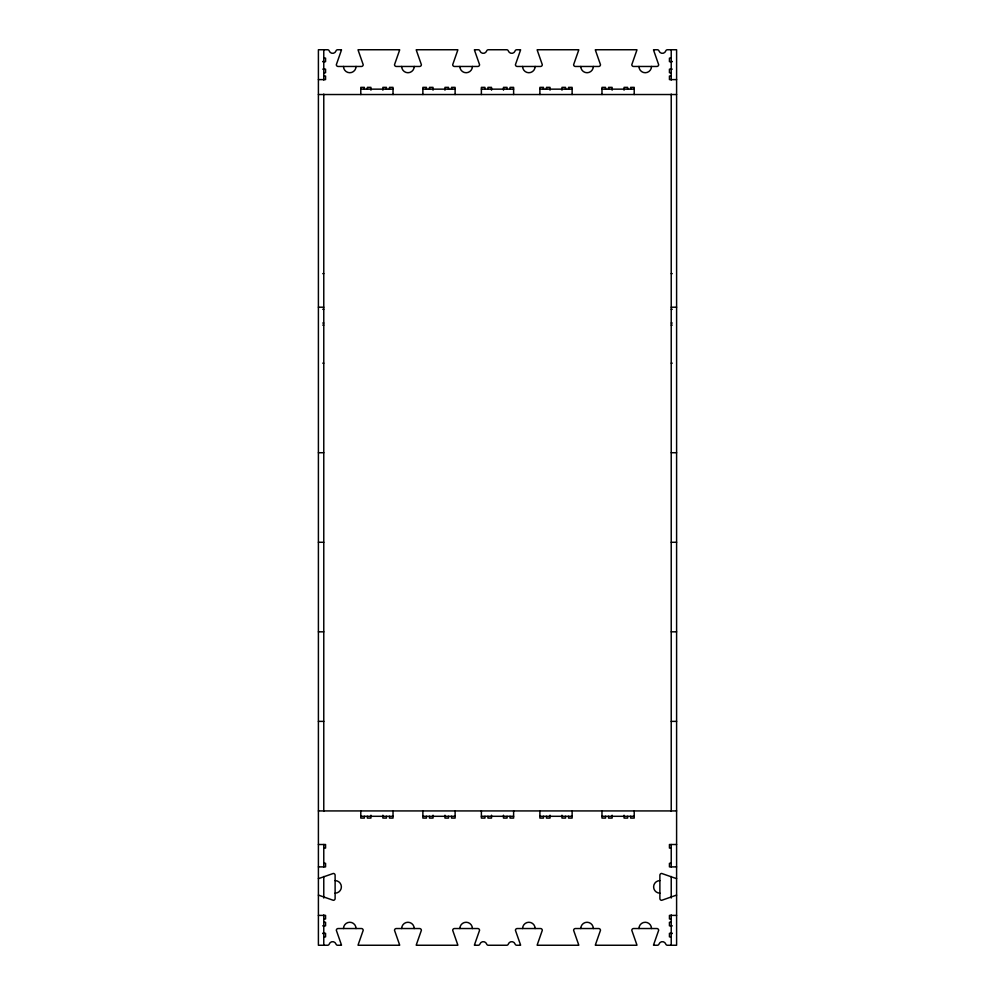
<?xml version="1.0" encoding="UTF-8"?>
<svg xmlns="http://www.w3.org/2000/svg" width="995" height="995" viewBox="0 0 995 995"><rect width="100%" height="100%" fill="white"/><g stroke="black" fill="none" stroke-linecap="round" stroke-linejoin="round"><path stroke-width="1.49" d="M323.773 58.108L325.564 58.108L325.564 61.69L322.877 61.69M671.227 58.108L669.436 58.108L669.436 61.69L672.122 61.69M322.766 61.466L323.773 61.466M671.227 61.466L672.234 61.466M322.766 69.153L325.564 69.153L325.564 72.734L323.773 72.734M672.234 69.153L669.436 69.153L669.436 72.734L671.227 72.734M323.773 76.018L325.564 76.018L325.564 79.6L318.4 79.6M671.227 76.018L669.436 76.018L669.436 79.6L676.6 79.6M360.787 89.152L393.025 89.152M422.875 89.152L455.113 89.152M481.381 89.152L513.619 89.152M539.887 89.152L572.125 89.152M601.975 89.152L634.213 89.152M318.4 94.525L676.6 94.525M322.766 273.625L323.773 273.625M671.227 273.625L672.234 273.625M318.4 307.206L323.773 307.206M671.227 307.206L676.6 307.206M322.766 309.296L323.773 309.296M671.227 309.296L672.234 309.296M322.766 323.027L323.773 323.027M671.227 323.027L672.234 323.027M322.766 325.116L323.773 325.116M671.227 325.116L672.234 325.116M322.766 363.175L323.773 363.175M671.227 363.175L672.234 363.175M318.4 452.725L323.773 452.725M671.227 452.725L676.6 452.725M318.4 542.275L323.773 542.275M671.227 542.275L676.6 542.275M318.4 631.825L323.773 631.825M671.227 631.825L676.6 631.825M318.4 721.375L323.773 721.375M671.227 721.375L676.6 721.375M318.4 810.925L676.6 810.925M360.787 816.298L393.025 816.298M422.875 816.298L455.113 816.298M481.381 816.298L513.619 816.298M539.887 816.298L572.125 816.298M601.975 816.298L634.213 816.298M318.4 844.506L325.564 844.506L325.564 848.088L323.773 848.088M676.6 844.506L669.436 844.506L669.436 848.088L671.227 848.088M323.773 863.312L325.564 863.312L325.564 866.894L318.4 866.894M671.227 863.312L669.436 863.312L669.436 866.894L676.6 866.894M318.4 915.4L325.564 915.4L325.564 918.982L323.773 918.982M676.6 915.4L669.436 915.4L669.436 918.982L671.227 918.982M323.773 922.265L325.564 922.265L325.564 925.847L322.703 925.847M671.227 922.265L669.436 922.265L669.436 925.847L672.297 925.847M322.703 933.31L325.564 933.31L325.564 936.892L323.773 936.892M672.297 933.31L669.436 933.31L669.436 936.892L671.227 936.892M322.766 933.534L323.773 933.534M671.227 933.534L672.234 933.534M671.227 49.75L671.227 80.048M671.227 94.077L671.227 811.373M671.227 844.506L671.227 866.894M671.227 876.471L671.227 898.037M671.227 914.952L671.227 945.25M634.213 94.525L634.213 87.361L630.631 87.361L630.631 89.152M634.213 810.925L634.213 818.089L630.631 818.089L630.631 816.298M627.646 89.152L627.646 87.361L624.064 87.361L624.064 90.159M627.646 816.298L627.646 818.089L624.064 818.089L624.064 815.228M612.124 90.159L612.124 87.361L608.542 87.361L608.542 89.152M612.124 815.228L612.124 818.089L608.542 818.089L608.542 816.298M605.557 89.152L605.557 87.361L601.975 87.361L601.975 94.525M605.557 816.298L605.557 818.089L601.975 818.089L601.975 810.925M572.125 94.525L572.125 87.361L568.543 87.361L568.543 89.152M572.125 810.925L572.125 818.089L568.543 818.089L568.543 816.298M565.558 89.152L565.558 87.361L561.976 87.361L561.976 90.159M565.558 816.298L565.558 818.089L561.976 818.089L561.976 815.228M550.036 90.159L550.036 87.361L546.454 87.361L546.454 89.152M550.036 815.228L550.036 818.089L546.454 818.089L546.454 816.298M543.469 89.152L543.469 87.361L539.887 87.361L539.887 94.525M543.469 816.298L543.469 818.089L539.887 818.089L539.887 810.925M513.619 94.525L513.619 87.361L510.037 87.361L510.037 89.152M513.619 810.925L513.619 818.089L510.037 818.089L510.037 816.298M507.052 89.152L507.052 87.361L503.47 87.361L503.47 90.159M507.052 816.298L507.052 818.089L503.47 818.089L503.47 815.228M491.53 90.159L491.53 87.361L487.948 87.361L487.948 89.152M491.53 815.228L491.53 818.089L487.948 818.089L487.948 816.298M484.963 89.152L484.963 87.361L481.381 87.361L481.381 94.525M484.963 816.298L484.963 818.089L481.381 818.089L481.381 810.925M455.113 94.525L455.113 87.361L451.531 87.361L451.531 89.152M455.113 810.925L455.113 818.089L451.531 818.089L451.531 816.298M448.546 89.152L448.546 87.361L444.964 87.361L444.964 90.159M448.546 816.298L448.546 818.089L444.964 818.089L444.964 815.228M433.024 90.159L433.024 87.361L429.442 87.361L429.442 89.152M433.024 815.228L433.024 818.089L429.442 818.089L429.442 816.298M426.457 89.152L426.457 87.361L422.875 87.361L422.875 94.525M426.457 816.298L426.457 818.089L422.875 818.089L422.875 810.925M393.025 94.525L393.025 87.361L389.443 87.361L389.443 89.152M393.025 810.925L393.025 818.089L389.443 818.089L389.443 816.298M386.458 89.152L386.458 87.361L382.876 87.361L382.876 90.159M386.458 816.298L386.458 818.089L382.876 818.089L382.876 815.228M370.936 90.159L370.936 87.361L367.354 87.361L367.354 89.152M370.936 815.228L370.936 818.089L367.354 818.089L367.354 816.298M364.369 89.152L364.369 87.361L360.787 87.361L360.787 94.525M364.369 816.298L364.369 818.089L360.787 818.089L360.787 810.925M323.773 49.75L323.773 80.048M323.773 94.077L323.773 811.373M323.773 844.506L323.773 866.894M323.773 876.471L323.773 898.037M323.773 914.952L323.773 945.25M651.501 66.466A6.268 6.268 0 0 1 645.233 72.734A6.268 6.268 0 0 1 638.964 66.466M593.318 66.466A6.268 6.268 0 0 1 587.05 72.734A6.268 6.268 0 0 1 580.781 66.466M535.136 66.466A6.268 6.268 0 0 1 528.867 72.734A6.268 6.268 0 0 1 522.599 66.466M472.401 66.466A6.268 6.268 0 0 1 466.133 72.734A6.268 6.268 0 0 1 459.864 66.466M414.219 66.466A6.268 6.268 0 0 1 407.95 72.734A6.268 6.268 0 0 1 401.681 66.466M356.036 66.466A6.268 6.268 0 0 1 349.767 72.734A6.268 6.268 0 0 1 343.499 66.466M343.499 928.534A6.268 6.268 0 0 1 349.767 922.265A6.268 6.268 0 0 1 356.036 928.534M401.681 928.534A6.268 6.268 0 0 1 407.95 922.265A6.268 6.268 0 0 1 414.219 928.534M459.864 928.534A6.268 6.268 0 0 1 466.133 922.265A6.268 6.268 0 0 1 472.401 928.534M522.599 928.534A6.268 6.268 0 0 1 528.867 922.265A6.268 6.268 0 0 1 535.136 928.534M580.781 928.534A6.268 6.268 0 0 1 587.05 922.265A6.268 6.268 0 0 1 593.318 928.534M638.964 928.534A6.268 6.268 0 0 1 645.233 922.265A6.268 6.268 0 0 1 651.501 928.534M676.6 878.56A1.791 1.791 0 0 1 676.09 878.486L661.675 873.448A1.791 1.791 0 0 0 659.884 875.239L659.884 898.522A1.791 1.791 0 0 0 661.675 900.313L676.09 895.264A1.791 1.791 0 0 1 676.6 895.189M659.884 893.149A6.268 6.268 0 0 1 653.615 886.881A6.268 6.268 0 0 1 659.884 880.612M318.4 895.189A1.791 1.791 0 0 1 318.91 895.264L333.325 900.313A1.791 1.791 0 0 0 335.116 898.522L335.116 875.239A1.791 1.791 0 0 0 333.325 873.448L318.91 878.486A1.791 1.791 0 0 1 318.4 878.56M335.116 880.612A6.268 6.268 0 0 1 341.385 886.881A6.268 6.268 0 0 1 335.116 893.149M341.385 50.26L336.335 64.675A1.791 1.791 0 0 0 338.126 66.466L361.409 66.466A1.791 1.791 0 0 0 363.2 64.675L358.163 50.26A1.791 1.791 0 0 1 358.088 49.75L399.642 49.75A1.791 1.791 0 0 1 399.567 50.26L394.517 64.675A1.791 1.791 0 0 0 396.308 66.466L419.591 66.466A1.791 1.791 0 0 0 421.382 64.675L416.333 50.26A1.791 1.791 0 0 1 416.258 49.75L457.812 49.75A1.791 1.791 0 0 1 457.737 50.26L452.7 64.675A1.791 1.791 0 0 0 454.491 66.466L477.774 66.466A1.791 1.791 0 0 0 479.565 64.675L474.515 50.26A1.791 1.791 0 0 1 474.441 49.75L478.222 49.75A1.791 1.791 0 0 1 479.901 50.944A3.582 3.582 0 0 0 486.667 50.944A1.791 1.791 0 0 1 488.346 49.75L506.654 49.75A1.791 1.791 0 0 1 508.333 50.944A3.582 3.582 0 0 0 515.099 50.944A1.791 1.791 0 0 1 516.778 49.75L520.559 49.75A1.791 1.791 0 0 1 520.485 50.26L515.435 64.675A1.791 1.791 0 0 0 517.226 66.466L540.509 66.466A1.791 1.791 0 0 0 542.3 64.675L537.263 50.26A1.791 1.791 0 0 1 537.188 49.75L578.742 49.75A1.791 1.791 0 0 1 578.667 50.26L573.617 64.675A1.791 1.791 0 0 0 575.408 66.466L598.692 66.466A1.791 1.791 0 0 0 600.482 64.675L595.433 50.26A1.791 1.791 0 0 1 595.358 49.75L636.912 49.75A1.791 1.791 0 0 1 636.837 50.26L631.8 64.675A1.791 1.791 0 0 0 633.591 66.466L656.874 66.466A1.791 1.791 0 0 0 658.665 64.675L653.615 50.26A1.791 1.791 0 0 1 653.541 49.75L657.322 49.75A1.791 1.791 0 0 1 659.001 50.944A3.582 3.582 0 0 0 665.767 50.944A1.791 1.791 0 0 1 667.446 49.75L676.6 49.75L676.6 945.25L667.446 945.25A1.791 1.791 0 0 1 665.767 944.056A3.582 3.582 0 0 0 659.001 944.056A1.791 1.791 0 0 1 657.322 945.25L653.541 945.25A1.791 1.791 0 0 1 653.615 944.74L658.665 930.325A1.791 1.791 0 0 0 656.874 928.534L633.591 928.534A1.791 1.791 0 0 0 631.8 930.325L636.837 944.74A1.791 1.791 0 0 1 636.912 945.25L595.358 945.25A1.791 1.791 0 0 1 595.433 944.74L600.482 930.325A1.791 1.791 0 0 0 598.692 928.534L575.408 928.534A1.791 1.791 0 0 0 573.617 930.325L578.667 944.74A1.791 1.791 0 0 1 578.742 945.25L537.188 945.25A1.791 1.791 0 0 1 537.263 944.74L542.3 930.325A1.791 1.791 0 0 0 540.509 928.534L517.226 928.534A1.791 1.791 0 0 0 515.435 930.325L520.485 944.74A1.791 1.791 0 0 1 520.559 945.25L516.778 945.25A1.791 1.791 0 0 1 515.099 944.056A3.582 3.582 0 0 0 508.333 944.056A1.791 1.791 0 0 1 506.654 945.25L488.346 945.25A1.791 1.791 0 0 1 486.667 944.056A3.582 3.582 0 0 0 479.901 944.056A1.791 1.791 0 0 1 478.222 945.25L474.441 945.25A1.791 1.791 0 0 1 474.515 944.74L479.565 930.325A1.791 1.791 0 0 0 477.774 928.534L454.491 928.534A1.791 1.791 0 0 0 452.7 930.325L457.737 944.74A1.791 1.791 0 0 1 457.812 945.25L416.258 945.25A1.791 1.791 0 0 1 416.333 944.74L421.382 930.325A1.791 1.791 0 0 0 419.591 928.534L396.308 928.534A1.791 1.791 0 0 0 394.517 930.325L399.567 944.74A1.791 1.791 0 0 1 399.642 945.25L358.088 945.25A1.791 1.791 0 0 1 358.163 944.74L363.2 930.325A1.791 1.791 0 0 0 361.409 928.534L338.126 928.534A1.791 1.791 0 0 0 336.335 930.325L341.385 944.74A1.791 1.791 0 0 1 341.459 945.25L337.678 945.25A1.791 1.791 0 0 1 335.999 944.056A3.582 3.582 0 0 0 329.233 944.056A1.791 1.791 0 0 1 327.554 945.25L318.4 945.25L318.4 49.75L327.554 49.75A1.791 1.791 0 0 1 329.233 50.944A3.582 3.582 0 0 0 335.999 50.944A1.791 1.791 0 0 1 337.678 49.75L341.459 49.75A1.791 1.791 0 0 1 341.385 50.26"/></g></svg>
